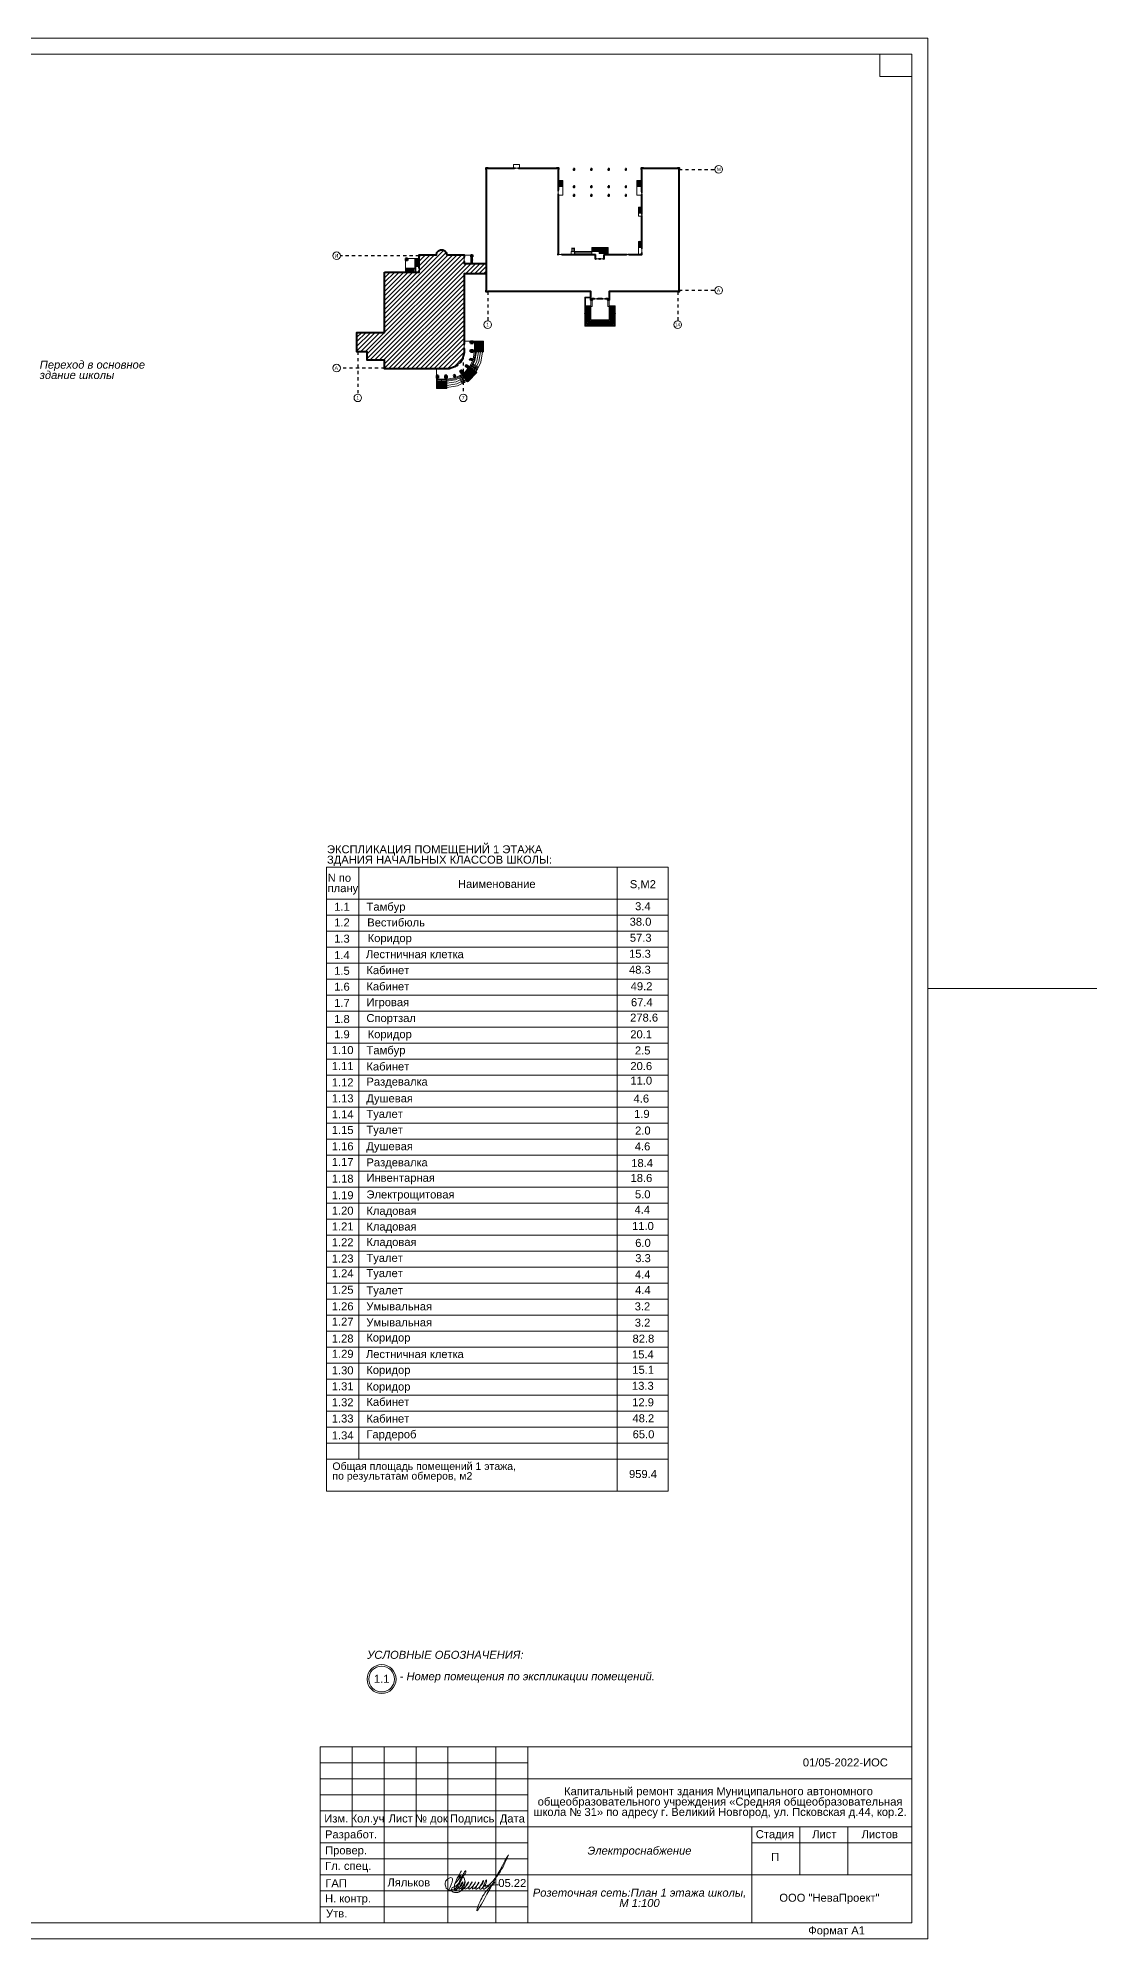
# Model space of a CAD drawing. Header units: metres. Extents: x -306 to 273, y -329 to 512.
# Drawn here: x -244.4 to -211.3, y 375.2 to 434.6 of the extents above; entities that cross this region are included whole.
import ezdxf
from ezdxf.enums import TextEntityAlignment as Align

# ---------------------------------------------------------------- set-up
doc = ezdxf.new("R2010")
doc.units = ezdxf.units.M
doc.header["$MEASUREMENT"] = 0
doc.linetypes.add('( Dashdot )', pattern=[1.001, 0.5, -0.25, 0.001, -0.25])
doc.linetypes.add('DGN Style 3', pattern=[9.681301, 6.915215, -2.766086])
doc.layers.add('Level 50', color=7, linetype='Continuous', lineweight=0)
doc.layers.add('Level 63', color=7, linetype='Continuous', lineweight=0)
doc.styles.add('Arial', font='ariali.ttf')
doc.styles.add('GOST 2.304', font='cs_gost2304.shx')
doc.styles.add('Style-Arial', font='arial.ttf')
doc.styles.add('Style-Arial IF', font='ariali.ttf')

# ---------------------------------------------------------------- blocks, each defined once
blk = doc.blocks.new('*U1662')
at = {"color": 7, "linetype": 'Continuous', "lineweight": 0}
blk.add_line((47.337, 0), (42.05, 0), dxfattribs=at)
at = {"color": 7, "linetype": 'Continuous', "lineweight": 0, "flags": 128}
blk.add_lwpolyline([(42.05, 29.7), (42.05, -29.7), (-42.05, -29.7), (-42.05, 29.7), (42.05, 29.7)], close=True, dxfattribs=at)
at = {"layer": 'Level 50', "color": 7, "linetype": 'Continuous', "lineweight": 13}
for p, q in [((41.55, 29.2), (-40.05, 29.2)), ((40.55, 29.2), (40.55, 28.5)), ((41.55, 29.2), (41.55, -29.2)), ((40.55, 28.5), (41.55, 28.5)), ((41.55, -29.2), (-41.25, -29.2))]:
    blk.add_line(p, q, dxfattribs=at)
at = {"layer": 'Level 63', "color": 7, "linetype": 'Continuous', "lineweight": 13}
for p, q in [((23.05, -23.7), (41.55, -23.7)), ((23.05, -23.7), (23.05, -29.2)), ((24.05, -23.7), (24.05, -26.2)), ((25.05, -23.7), (25.05, -29.2)), ((26.05, -23.7), (26.05, -26.2)), ((27.05, -23.7), (27.05, -29.2)), ((28.55, -23.7), (28.55, -29.2)), ((29.55, -23.7), (29.55, -29.2)), ((29.55, -24.7), (41.55, -24.7)), ((23.05, -25.7), (29.55, -25.7)), ((23.05, -26.2), (29.55, -26.2)), ((29.55, -26.2), (41.55, -26.2)), ((36.55, -26.7), (41.55, -26.7)), ((29.55, -27.7), (41.55, -27.7))]:
    blk.add_line(p, q, dxfattribs=at)
at = {"layer": 'Level 63', "color": 7, "linetype": 'Continuous', "lineweight": 0}
for p, q in [((23.05, -24.2), (29.55, -24.2)), ((23.05, -24.7), (29.55, -24.7)), ((23.05, -25.2), (29.55, -25.2)), ((23.05, -26.7), (29.55, -26.7)), ((23.05, -27.2), (29.55, -27.2)), ((23.05, -27.7), (29.55, -27.7)), ((23.05, -28.2), (29.55, -28.2)), ((23.05, -28.7), (29.55, -28.7))]:
    blk.add_line(p, q, dxfattribs=at)
at = {"layer": 'Level 63', "color": 7, "linetype": 'Continuous', "lineweight": 13, "flags": 128}
for points in [[(36.55, -26.2), (36.55, -29.2)], [(38.05, -26.2), (38.05, -27.7)], [(39.55, -26.2), (39.55, -27.7)]]:
    blk.add_lwpolyline(points, dxfattribs=at)
at = {"layer": 'Level 63', "color": 7, "linetype": 'Continuous', "lineweight": 0, "style": 'Style-Arial'}
for s, p in [('Изм.', (23.557, -25.935)), ('Кол.уч', (24.534, -25.935)), ('Лист', (25.573, -25.935)), ('№ док', (26.532, -25.935)), ('Подпись', (27.806, -25.935)), ('Дата', (29.061, -25.935)), ('Разработ.', (24.019, -26.431)), ('Стадия', (37.268, -26.425)), ('Лист', (38.813, -26.425)), ('Листов', (40.546, -26.425)), ('Провер.', (23.864, -26.929)), ('Гл. спец.', (23.931, -27.416)), ('ГАП', (23.551, -27.957)), ('Н. контр.', (23.925, -28.435)), ('ООО "НеваПроект"', (38.973, -28.411)), ('Утв.', (23.57, -28.902)), ('Формат А1', (39.197, -29.431))]:
    blk.add_text(s, height=0.25, dxfattribs=at).set_placement(p, align=Align.MIDDLE_CENTER)
blk = doc.blocks.new('*U1749')
at = {"color": 7, "linetype": 'Continuous', "lineweight": 13}
for radius in [0.452, 0.402]:
    blk.add_circle((0, 0), radius, dxfattribs=at)
at = {"color": 7, "linetype": 'Continuous', "lineweight": 13, "style": 'Style-Arial'}
blk.add_text('1.1', height=0.25, dxfattribs=at).set_placement((-0.242, 0.133), align=Align.TOP_LEFT)
blk = doc.blocks.new('*U1799')
at = {"color": 7, "linetype": 'Continuous', "lineweight": 0}
for p in [(-0.23, 0.11), (0.23, 0.11)]:
    blk.add_line(p, (0, -0.11), dxfattribs=at)
blk = doc.blocks.new('*U1800')
at = {"color": 7, "linetype": 'Continuous', "lineweight": 0}
for p in [(-0.23, 0.11), (0.23, 0.11)]:
    blk.add_line(p, (0, -0.11), dxfattribs=at)
blk = doc.blocks.new('*U1801')
at = {"color": 7, "linetype": 'Continuous', "lineweight": 0}
for p in [(-0.23, 0.11), (0.23, 0.11)]:
    blk.add_line(p, (0, -0.11), dxfattribs=at)
blk = doc.blocks.new('*U1802')
at = {"color": 7, "linetype": 'Continuous', "lineweight": 0}
for p in [(-0.23, 0.11), (0.23, 0.11)]:
    blk.add_line(p, (0, -0.11), dxfattribs=at)
blk = doc.blocks.new('*U1803')
at = {"color": 7, "linetype": 'Continuous', "lineweight": 0}
for p in [(-0.23, 0.11), (0.23, 0.11)]:
    blk.add_line(p, (0, -0.11), dxfattribs=at)
blk = doc.blocks.new('*U1804')
at = {"color": 7, "linetype": 'Continuous', "lineweight": 0}
for p in [(-0.23, 0.11), (0.23, 0.11)]:
    blk.add_line(p, (0, -0.11), dxfattribs=at)
blk = doc.blocks.new('*U1805')
at = {"color": 7, "linetype": 'Continuous', "lineweight": 0}
for p in [(-0.23, 0.11), (0.23, 0.11)]:
    blk.add_line(p, (0, -0.11), dxfattribs=at)
blk = doc.blocks.new('*U1806')
at = {"color": 7, "linetype": 'Continuous', "lineweight": 0}
for p in [(-0.23, 0.11), (0.23, 0.11)]:
    blk.add_line(p, (0, -0.11), dxfattribs=at)
blk = doc.blocks.new('*U1807')
at = {"color": 7, "linetype": 'Continuous', "lineweight": 0}
for p in [(-0.23, 0.11), (0.23, 0.11)]:
    blk.add_line(p, (0, -0.11), dxfattribs=at)
blk = doc.blocks.new('*U1808')
at = {"color": 7, "linetype": 'Continuous', "lineweight": 0}
for p in [(-0.23, 0.11), (0.23, 0.11)]:
    blk.add_line(p, (0, -0.11), dxfattribs=at)
blk = doc.blocks.new('*U1809')
at = {"color": 7, "linetype": 'Continuous', "lineweight": 0}
for p in [(-0.23, 0.11), (0.23, 0.11)]:
    blk.add_line(p, (0, -0.11), dxfattribs=at)
blk = doc.blocks.new('*U1810')
at = {"color": 7, "linetype": 'Continuous', "lineweight": 0}
for p in [(-0.23, 0.11), (0.23, 0.11)]:
    blk.add_line(p, (0, -0.11), dxfattribs=at)
blk = doc.blocks.new('*U1811')
at = {"color": 7, "linetype": 'Continuous', "lineweight": 0}
for p in [(-0.23, 0.11), (0.23, 0.11)]:
    blk.add_line(p, (0, -0.11), dxfattribs=at)
blk = doc.blocks.new('*U1812')
at = {"color": 7, "linetype": 'Continuous', "lineweight": 0}
for p in [(-0.23, 0.11), (0.23, 0.11)]:
    blk.add_line(p, (0, -0.11), dxfattribs=at)
blk = doc.blocks.new('*U1813')
at = {"color": 7, "linetype": 'Continuous', "lineweight": 0}
for p in [(-0.23, 0.11), (0.23, 0.11)]:
    blk.add_line(p, (0, -0.11), dxfattribs=at)
blk = doc.blocks.new('*U1814')
at = {"color": 7, "linetype": 'Continuous', "lineweight": 0}
for p in [(-0.23, 0.11), (0.23, 0.11)]:
    blk.add_line(p, (0, -0.11), dxfattribs=at)
blk = doc.blocks.new('*U1815')
at = {"color": 7, "linetype": 'Continuous', "lineweight": 0}
for p in [(-0.23, 0.11), (0.23, 0.11)]:
    blk.add_line(p, (0, -0.11), dxfattribs=at)
blk = doc.blocks.new('*U1816')
at = {"color": 7, "linetype": 'Continuous', "lineweight": 0}
for p in [(-0.23, 0.11), (0.23, 0.11)]:
    blk.add_line(p, (0, -0.11), dxfattribs=at)
blk = doc.blocks.new('*U1817')
at = {"color": 7, "linetype": 'Continuous', "lineweight": 40}
for p, q in [((-4.59, 40.2), (-4.59, 39.7)), ((-3.19, 40.2), (-3.19, 39.7)), ((10.31, 32.3), (10.81, 32.3)), ((10.31, 30.8), (10.81, 30.8)), ((39.41, 31.7), (39.91, 31.7)), ((39.41, 30.8), (39.91, 30.8)), ((39.41, 24.2), (39.91, 24.2)), ((39.41, 23.3), (39.91, 23.3)), ((-42.39, 8.5), (-42.39, 7.85)), ((-41.74, 8.5), (-42.39, 8.5)), ((-41.74, 7.85), (-42.39, 7.85)), ((-41.74, 8.5), (-41.74, 7.85)), ((-22.34, 9), (-21.84, 9)), ((-22.34, 7.5), (-21.84, 7.5)), ((-19.79, 9.8), (-19.79, 9.68)), ((-19.79, 9.8), (-19.14, 9.8)), ((-19.79, 9.68), (-19.79, 9.15)), ((-19.79, 9.15), (-19.14, 9.15)), ((-19.14, 9.8), (-19.14, 9.15)), ((10.61, 9.7), (10.61, 10.2)), ((12.01, 9.7), (12.01, 10.2)), ((23.61, 8.45), (23.61, 9.95)), ((23.61, 8.45), (23.71, 8.45)), ((23.71, 8.2), (23.71, 8.7)), ((25.01, 8.2), (25.01, 8.7)), ((25.01, 8.45), (25.21, 8.45)), ((25.21, 8.2), (25.21, 8.7)), ((26.51, 8.2), (26.51, 8.7)), ((26.51, 8.45), (26.61, 8.45)), ((26.61, 8.45), (26.61, 9.95)), ((34.37, 9.7), (34.37, 10.2)), ((35.26, 9.7), (35.26, 10.2)), ((39.41, 12.2), (39.91, 12.2)), ((39.41, 10.35), (39.91, 10.35)), ((-37.94, 5.3), (-37.44, 5.3)), ((-37.94, 4.3), (-37.44, 4.3)), ((23.06, -5.7), (23.06, -5.2)), ((24.36, -5.7), (24.36, -5.2)), ((25.86, -5.7), (25.86, -5.2)), ((27.16, -5.7), (27.16, -5.2)), ((-22.35, -22.75), (-21.85, -22.75)), ((-22.34, -21.25), (-21.84, -21.25)), ((-19.84, -20.18), (-18.94, -20.18)), ((-19.84, -20.83), (-19.84, -20.18)), ((-19.84, -20.83), (-18.94, -20.83)), ((-19.84, -23.18), (-18.94, -23.18)), ((-19.84, -23.83), (-19.84, -23.18)), ((-19.84, -23.83), (-18.94, -23.83)), ((-18.94, -20.83), (-18.94, -20.18)), ((-18.94, -23.83), (-18.94, -23.18)), ((-31.71, -32.05), (-31.71, -32.95)), ((-31.06, -32.05), (-31.71, -32.05)), ((-31.06, -32.95), (-31.71, -32.95)), ((-31.06, -32.05), (-31.06, -32.95)), ((-28.71, -32.05), (-28.71, -32.95)), ((-28.06, -32.05), (-28.71, -32.05)), ((-28.06, -32.95), (-28.71, -32.95)), ((-28.06, -32.05), (-28.06, -32.95)), ((-24.61, -28.34), (-24.26, -28.69)), ((-23.55, -27.28), (-23.2, -27.63))]:
    blk.add_line(p, q, dxfattribs=at)
at = {"color": 7, "linetype": 'Continuous', "lineweight": 0}
for p, q in [((12.26, 35.6), (10.56, 35.6)), ((12.26, 35.3), (10.56, 35.3)), ((12.26, 35), (10.56, 35)), ((12.26, 34.7), (10.56, 34.7)), ((12.26, 34.4), (10.56, 34.4)), ((12.26, 34.1), (10.56, 34.1)), ((12.26, 33.8), (10.56, 33.8)), ((12.26, 33.5), (10.56, 33.5)), ((11.41, 35.6), (11.41, 33.5)), ((12.26, 35.6), (12.26, 33.5)), ((12.26, 30.5), (12.26, 33.5)), ((39.66, 35.6), (37.96, 35.6)), ((37.96, 35.6), (37.96, 33.5)), ((39.66, 35.3), (37.96, 35.3)), ((39.66, 35), (37.96, 35)), ((39.66, 34.7), (37.96, 34.7)), ((39.66, 34.4), (37.96, 34.4)), ((39.66, 34.1), (37.96, 34.1)), ((39.66, 33.8), (37.96, 33.8)), ((37.96, 30.5), (37.96, 33.5)), ((37.96, 33.5), (39.66, 33.5)), ((38.81, 35.6), (38.81, 33.5)), ((10.56, 32.3), (10.56, 30.8)), ((39.66, 31.7), (39.66, 30.8)), ((39.66, 26.35), (38.46, 26.35)), ((38.46, 26.35), (38.46, 23.25)), ((39.66, 26.05), (38.46, 26.05)), ((39.66, 25.75), (38.46, 25.75)), ((39.66, 25.45), (38.46, 25.45)), ((39.66, 25.15), (38.46, 25.15)), ((39.66, 24.85), (38.46, 24.85)), ((39.66, 24.55), (38.46, 24.55)), ((39.66, 24.25), (38.46, 24.25)), ((39.66, 23.25), (38.46, 23.25)), ((39.06, 26.35), (39.06, 24.25)), ((39.66, 24.2), (39.66, 23.3)), ((38.46, 14.45), (38.46, 9.95)), ((39.66, 14.45), (38.46, 14.45)), ((39.66, 14.15), (38.46, 14.15)), ((39.66, 13.85), (38.46, 13.85)), ((39.66, 13.55), (38.46, 13.55)), ((39.66, 13.25), (38.46, 13.25)), ((39.06, 14.45), (39.06, 12.35)), ((-42.39, 7.85), (-42.39, 3.8)), ((-41.74, 8.5), (-39.14, 8.5)), ((-38.89, 8.5), (-37.69, 8.5)), ((-38.89, 8.2), (-37.69, 8.2)), ((-38.89, 7.9), (-37.69, 7.9)), ((-38.89, 7.6), (-37.69, 7.6)), ((-38.89, 7.3), (-37.69, 7.3)), ((-38.89, 7), (-37.69, 7)), ((-38.89, 6.7), (-37.69, 6.7)), ((-38.29, 8.5), (-38.29, 5.8)), ((-22.09, 7.5), (-22.09, 9)), ((-19.74, 9.15), (-19.74, 6.8)), ((-19.14, 7.97), (-19.74, 7.97)), ((-19.44, 9.15), (-19.44, 6.8)), ((-19.14, 9.15), (-19.14, 6.8)), ((10.61, 9.95), (12.01, 9.95)), ((15.81, 10.95), (15.81, 12.18)), ((22.26, 10.5), (16.26, 10.5)), ((22.26, 9.95), (22.26, 12.35)), ((22.26, 12.35), (27.96, 12.35)), ((22.26, 12.05), (27.96, 12.05)), ((22.26, 11.75), (27.96, 11.75)), ((22.26, 11.45), (27.96, 11.45)), ((22.26, 11.15), (27.96, 11.15)), ((23.71, 8.45), (25.01, 8.45)), ((24.81, 10.85), (27.96, 10.85)), ((24.81, 10.55), (27.96, 10.55)), ((24.81, 10.25), (27.96, 10.25)), ((25.21, 8.45), (26.51, 8.45)), ((25.74, 12.35), (25.74, 10.25)), ((27.96, 9.95), (27.96, 12.35)), ((34.37, 9.95), (35.26, 9.95)), ((39.66, 12.95), (38.46, 12.95)), ((39.66, 12.65), (38.46, 12.65)), ((39.66, 12.35), (38.46, 12.35)), ((39.66, 12.2), (39.66, 10.35)), ((-42.39, 5), (-42.39, 3.8)), ((-39.69, 4.4), (-42.39, 4.4)), ((-42.09, 5), (-42.09, 3.8)), ((-41.79, 5), (-41.79, 3.8)), ((-41.49, 5), (-41.49, 3.8)), ((-41.19, 5), (-41.19, 3.8)), ((-40.89, 5), (-40.89, 3.8)), ((-40.59, 5), (-40.59, 3.8)), ((-40.29, 5), (-40.29, 3.8)), ((-39.99, 5), (-39.99, 3.8)), ((-39.69, 5), (-39.69, 3.8)), ((-38.89, 6.4), (-37.69, 6.4)), ((-38.89, 6.1), (-37.69, 6.1)), ((-38.89, 5.8), (-37.69, 5.8)), ((-37.69, 5.3), (-37.69, 4.3)), ((19.82, -4.85), (19.82, -14.9)), ((19.82, -4.85), (21.96, -4.85)), ((20.07, -5.1), (21.96, -5.1)), ((20.07, -5.1), (20.07, -7.85)), ((21.96, -5.95), (21.96, -7.85)), ((22.36, -5.95), (22.36, -8.1)), ((23.06, -5.45), (24.36, -5.45)), ((24.56, -5.45), (25.66, -5.45)), ((25.86, -5.45), (27.16, -5.45)), ((27.86, -5.95), (27.86, -8.1)), ((28.26, -5.95), (28.26, -7.85)), ((19.82, -8.1), (22.36, -8.1)), ((19.82, -10.45), (21.92, -10.45)), ((20.07, -7.85), (21.96, -7.85)), ((21.92, -8.1), (21.92, -12.8)), ((21.92, -12.8), (28.32, -12.8)), ((25.12, -14.9), (25.12, -12.8)), ((27.86, -8.1), (30.42, -8.1)), ((28.26, -7.85), (30.41, -7.85)), ((28.32, -8.1), (28.32, -12.8)), ((30.42, -10.45), (28.32, -10.45)), ((30.42, -7.85), (30.42, -14.9)), ((19.82, -14.9), (30.42, -14.9)), ((-22.1, -22.75), (-22.09, -21.25)), ((-19.84, -20.18), (-22.09, -20.18)), ((-18.49, -20.43), (-18.49, -23.58)), ((-15.34, -22), (-18.49, -22)), ((-18.14, -20.43), (-18.14, -23.58)), ((-17.79, -20.43), (-17.79, -23.58)), ((-17.44, -20.43), (-17.44, -20.18)), ((-17.44, -20.43), (-17.44, -23.58)), ((-17.44, -23.83), (-17.44, -23.58)), ((-17.09, -20.43), (-17.09, -23.58)), ((-16.74, -20.43), (-16.74, -23.58)), ((-16.39, -20.43), (-16.39, -23.58)), ((-16.04, -20.43), (-16.04, -23.58)), ((-15.69, -20.43), (-15.69, -23.58)), ((-15.34, -20.43), (-15.34, -23.58)), ((-31.71, -32.05), (-31.71, -29.8)), ((-24.44, -28.51), (-23.38, -27.45)), ((-23.71, -32.94), (-22.76, -34.81)), ((-21.93, -34.41), (-23.4, -32.01)), ((-22.57, -31.56), (-20.33, -29.32)), ((-22.36, -31.85), (-20.04, -29.53)), ((-22.15, -32.14), (-19.75, -29.74)), ((-21.93, -32.44), (-22.13, -32.59)), ((-21.94, -32.42), (-19.47, -29.95)), ((-21.73, -32.71), (-19.18, -30.15)), ((-21.53, -33), (-18.89, -30.36)), ((-19.22, -32.67), (-21.45, -30.44)), ((-21.32, -33.28), (-18.61, -30.57)), ((-21.11, -33.57), (-18.32, -30.78)), ((-20.9, -33.86), (-18.03, -30.99)), ((-20.69, -34.14), (-17.75, -31.2)), ((-17.48, -29.96), (-19.88, -28.49)), ((-19.44, -29.96), (-19.3, -29.76)), ((-18.95, -28.18), (-17.08, -29.13)), ((-31.46, -34.45), (-31.71, -34.45)), ((-31.46, -33.4), (-28.31, -33.4)), ((-31.46, -33.75), (-28.31, -33.75)), ((-31.46, -34.1), (-28.31, -34.1)), ((-31.46, -34.45), (-28.31, -34.45)), ((-31.46, -34.8), (-28.31, -34.8)), ((-31.46, -35.15), (-28.31, -35.15)), ((-31.46, -35.5), (-28.31, -35.5)), ((-31.46, -35.85), (-28.31, -35.85)), ((-31.46, -36.2), (-28.31, -36.2)), ((-31.46, -36.55), (-28.31, -36.55)), ((-29.89, -36.55), (-29.89, -33.4)), ((-28.06, -34.45), (-28.31, -34.45))]:
    blk.add_line(p, q, dxfattribs=at)
at = {"color": 1, "linetype": '( Dashdot )', "ltscale": 0.09}
for p, q in [((52.56, 39.5), (65.05, 39.5)), ((-37.69, 9.5), (-65.05, 9.5)), ((-13.88, -2.95), (-13.88, -13.1)), ((52.12, -2.95), (52.12, -13.1)), ((52.56, -2.5), (65.05, -2.5)), ((-58.99, -23.8), (-58.99, -38.51)), ((-22.39, -25.32), (-22.39, -38.51)), ((-49.69, -29.5), (-65.05, -29.5))]:
    blk.add_line(p, q, dxfattribs=at)
at = {"color": 7, "linetype": 'Continuous', "lineweight": 40, "flags": 128}
for points in [[(23.06, -5.45), (22.36, -5.45), (22.36, -5.95), (21.96, -5.95), (21.96, -2.95), (-13.89, -2.95), (-13.89, -3.05), (-14.44, -3.05), (-14.44, -2.5), (-14.34, -2.5), (-14.34, 39.5), (-14.44, 39.5), (-14.44, 40.05), (-13.89, 40.05), (-13.89, 39.95), (-4.59, 39.95)], [(-3.19, 39.95), (10.11, 39.95), (10.11, 40.05), (10.66, 40.05), (10.66, 39.5), (10.56, 39.5), (10.56, 32.3)], [(39.66, 31.7), (39.66, 39.5), (39.56, 39.5), (39.56, 40.05), (40.11, 40.05), (40.11, 39.95), (52.11, 39.95), (52.11, 40.05), (52.66, 40.05), (52.66, 39.5), (52.56, 39.5), (52.56, -2.5), (52.66, -2.5), (52.66, -3.05), (52.11, -3.05), (52.11, -2.95), (28.26, -2.95), (28.26, -5.95), (27.86, -5.95), (27.86, -5.45), (27.16, -5.45)], [(10.56, 30.8), (10.56, 9.95), (10.61, 9.95)], [(39.66, 24.2), (39.66, 30.8)], [(39.66, 12.2), (39.66, 23.3)], [(-37.69, 5.3), (-37.69, 9.8), (-31.69, 9.8), (-31.51, 10.58), (-31.01, 11.21), (-30.29, 11.55), (-29.49, 11.55), (-28.77, 11.21), (-28.27, 10.58), (-28.09, 9.8), (-22.09, 9.8), (-22.09, 9)], [(-22.09, 7.5), (-22.09, 6.8), (-14.39, 6.8), (-14.39, 3.2), (-22.09, 3.2), (-22.09, -20.18), (-22.09, -21.25)], [(12.01, 9.95), (23.61, 9.95)], [(26.61, 9.95), (34.37, 9.95)], [(35.26, 9.95), (39.66, 9.95), (39.66, 10.35)], [(-24.44, -28.51), (-25.38, -29.12), (-27.28, -29.73), (-28.19, -29.8), (-49.69, -29.8), (-49.69, -26.8), (-55.69, -26.8), (-55.69, -23.8), (-59.29, -23.8), (-59.29, -17.2), (-49.69, -17.2), (-49.69, 3.8)], [(-49.69, 3.8), (-37.69, 3.8), (-37.69, 4.3)], [(25.86, -5.45), (24.36, -5.45)], [(-22.1, -22.75), (-22.1, -24.16), (-22.15, -24.61), (-22.77, -26.51), (-23.38, -27.45)]]:
    blk.add_lwpolyline(points, dxfattribs=at)
at = {"color": 7, "linetype": 'Continuous', "lineweight": 0, "flags": 128}
for points in [[(-4.89, 39.95), (-2.89, 39.95), (-2.89, 41.15), (-4.89, 41.15), (-4.89, 39.95)], [(-38.89, 3.8), (-38.89, 8.5), (-39.14, 8.5), (-39.14, 3.8), (-38.89, 3.8)], [(16.26, 10.95), (16.26, 10.05), (15.06, 10.05), (15.06, 10.95), (16.26, 10.95)], [(22.26, 10.95), (22.26, 10.05), (16.26, 10.05), (16.26, 10.95), (22.26, 10.95)], [(-18.94, -20.18), (-15.34, -20.18), (-15.34, -20.43), (-18.94, -20.43), (-18.94, -20.18)], [(-18.94, -23.58), (-15.34, -23.58), (-15.34, -23.83), (-18.94, -23.83), (-18.94, -23.58)], [(-31.71, -32.95), (-31.71, -36.55), (-31.46, -36.55), (-31.46, -32.95), (-31.71, -32.95)], [(-28.31, -32.95), (-28.31, -36.55), (-28.06, -36.55), (-28.06, -32.95), (-28.31, -32.95)], [(-23.01, -31.38), (-20.9, -34.29), (-20.69, -34.14), (-22.81, -31.23), (-23.01, -31.38)], [(-20.51, -28.88), (-17.6, -30.99), (-17.75, -31.2), (-20.66, -29.08), (-20.51, -28.88)]]:
    blk.add_lwpolyline(points, close=True, dxfattribs=at)
at = {"color": 7, "linetype": 'Continuous', "lineweight": 40, "flags": 128}
for points in [[(15.96, 39.65), (15.96, 39.35), (16.26, 39.35), (16.26, 39.65), (15.96, 39.65)], [(21.96, 39.65), (21.96, 39.35), (22.26, 39.35), (22.26, 39.65), (21.96, 39.65)], [(27.96, 39.65), (27.96, 39.35), (28.26, 39.35), (28.26, 39.65), (27.96, 39.65)], [(33.96, 39.65), (33.96, 39.35), (34.26, 39.35), (34.26, 39.65), (33.96, 39.65)], [(15.96, 33.65), (15.96, 33.35), (16.26, 33.35), (16.26, 33.65), (15.96, 33.65)], [(21.96, 33.65), (21.96, 33.35), (22.26, 33.35), (22.26, 33.65), (21.96, 33.65)], [(27.96, 33.65), (27.96, 33.35), (28.26, 33.35), (28.26, 33.65), (27.96, 33.65)], [(33.96, 33.65), (33.96, 33.35), (34.26, 33.35), (34.26, 33.65), (33.96, 33.65)], [(15.96, 30.65), (15.96, 30.35), (16.26, 30.35), (16.26, 30.65), (15.96, 30.65)], [(21.96, 30.65), (21.96, 30.35), (22.26, 30.35), (22.26, 30.65), (21.96, 30.65)], [(27.96, 30.65), (27.96, 30.35), (28.26, 30.35), (28.26, 30.65), (27.96, 30.65)], [(33.96, 30.65), (33.96, 30.35), (34.26, 30.35), (34.26, 30.65), (33.96, 30.65)], [(-19.93, -26.12), (-19.31, -26.32), (-19.47, -26.8), (-20.08, -26.6), (-19.93, -26.12)], [(-25.77, -31.96), (-25.57, -32.58), (-25.09, -32.42), (-25.29, -31.8), (-25.77, -31.96)], [(-23.54, -30.65), (-23.01, -30.27), (-22.49, -31), (-23.01, -31.38), (-23.54, -30.65)], [(-21.24, -28.35), (-21.62, -28.87), (-20.89, -29.4), (-20.51, -28.88), (-21.24, -28.35)]]:
    blk.add_lwpolyline(points, close=True, dxfattribs=at)
at = {"color": 7, "linetype": 'Continuous', "lineweight": 0, "flags": 128}
for points in [[(10.56, 30.5), (12.26, 30.5)], [(39.66, 30.5), (37.96, 30.5)], [(-22.09, 9.68), (-19.79, 9.68)], [(15.22, 12.18), (15.81, 12.18), (15.83, 12.06), (15.87, 12.3), (15.89, 12.18), (16.43, 12.18)], [(16.26, 12.18), (16.26, 10.95), (15.36, 10.95), (15.36, 12.18)], [(22.26, 10.95), (24.81, 10.95), (24.81, 10.25)], [(-39.14, 5), (-42.39, 5), (-42.39, 5.25), (-39.14, 5.25)], [(20.12, -8.1), (20.12, -14.6), (30.12, -14.6), (30.12, -8.1)], [(20.42, -8.1), (20.42, -14.3), (29.82, -14.3), (29.82, -8.1)], [(20.72, -8.1), (20.72, -14), (29.52, -14), (29.52, -8.1)], [(21.02, -8.1), (21.02, -13.7), (29.22, -13.7), (29.22, -8.1)], [(21.32, -8.1), (21.32, -13.4), (28.92, -13.4), (28.92, -8.1)], [(21.62, -8.1), (21.62, -13.1), (28.62, -13.1), (28.62, -8.1)], [(-18.53, -23.83), (-18.97, -26.62), (-20.19, -29.11)], [(-18.17, -23.83), (-18.63, -26.73), (-19.9, -29.32)], [(-17.82, -23.83), (-18.29, -26.83), (-19.61, -29.53)], [(-17.11, -23.83), (-17.62, -27.05), (-19.04, -29.95)], [(-16.4, -23.83), (-16.94, -27.26), (-18.46, -30.37)], [(-15.69, -23.83), (-16.27, -27.47), (-17.89, -30.78)], [(-28.06, -33.36), (-25.27, -32.92), (-22.78, -31.7)], [(-28.06, -33.72), (-25.16, -33.26), (-22.57, -31.99)], [(-28.06, -34.07), (-25.05, -33.6), (-22.36, -32.28)], [(-28.06, -34.78), (-24.84, -34.27), (-21.94, -32.85)], [(-23.55, -33.25), (-22.15, -32.57)], [(-18.64, -28.34), (-19.32, -29.74)], [(-18.01, -28.66), (-18.75, -30.16)], [(-17.39, -28.97), (-18.17, -30.58)], [(-28.06, -35.49), (-24.63, -34.95), (-21.52, -33.43)], [(-28.06, -36.2), (-24.42, -35.62), (-21.1, -34)], [(-23.23, -33.87), (-21.73, -33.14)], [(-22.92, -34.5), (-21.31, -33.71)]]:
    blk.add_lwpolyline(points, dxfattribs=at)
at = {"color": 7, "linetype": 'Continuous', "lineweight": 13}
for centre in [(66.37, 39.5), (-66.37, 9.5), (66.37, -2.5), (-13.88, -14.42), (52.12, -14.42), (-66.37, -29.5), (-58.99, -39.83), (-22.39, -39.83)]:
    blk.add_circle(centre, 1.32, dxfattribs=at)
at = {"color": 7, "linetype": 'Continuous', "lineweight": 0}
for centre in [(11.41, 35.6), (38.81, 35.6), (39.06, 26.35), (39.06, 14.45), (-38.29, 8.5), (-19.14, 7.97), (15.81, 10.95), (22.26, 10.5), (25.74, 12.35), (-39.69, 4.4), (19.82, -10.45), (30.42, -10.45), (25.12, -14.9), (-15.34, -22), (-19.22, -32.67), (-17.48, -29.96), (-29.89, -36.55), (-21.93, -34.41)]:
    blk.add_circle(centre, 0.0733, dxfattribs=at)
at = {"color": 7, "linetype": 'Continuous', "lineweight": 0, "extrusion": (0, 0, -1)}
for name, p in [('*U1799', (-11.41, 33.61)), ('*U1805', (-38.81, 33.61)), ('*U1804', (-39.06, 24.36)), ('*U1802', (-25.74, 10.36)), ('*U1803', (-39.06, 12.46))]:
    blk.add_blockref(name, p, dxfattribs=at)
at = {"color": 7, "linetype": 'Continuous', "lineweight": 0}
for name, p, rotation in [('*U1811', (-19.62, 7.97), 270), ('*U1809', (-42.27, 4.4), 270), ('*U1806', (25.12, -12.92), 180), ('*U1807', (28.43, -10.45), 270), ('*U1813', (-23.34, -32.1), 211.4246367376645), ('*U1814', (-21.37, -30.52), 225.0000000000007), ('*U1812', (-29.89, -33.52), 180.0000000000003)]:
    blk.add_blockref(name, p, dxfattribs=dict(at, rotation=rotation))
at = {"color": 7, "linetype": 'Continuous', "lineweight": 0, "extrusion": (0, 0, -1)}
for name, p, rotation in [('*U1801', (-15.81, 12.07), 180), ('*U1800', (-16.38, 10.5), 90.00000000000001), ('*U1808', (-21.8, -10.45), 270), ('*U1816', (18.37, -22), 89.9999999999988), ('*U1815', (19.78, -28.55), 121.424636737663)]:
    blk.add_blockref(name, p, dxfattribs=dict(at, rotation=rotation))
at = {"color": 7, "linetype": 'Continuous', "lineweight": 0}
blk.add_blockref('*U1810', (-38.29, 5.91), dxfattribs=at)
at = {"color": 7, "linetype": 'Continuous', "lineweight": 30, "style": 'Style-Arial'}
for s, p in [('М', (65.7, 40.14)), ('И', (-67.04, 10.14)), ('А', (65.7, -1.86)), ('1', (-14.38, -13.78)), ('14', (51.07, -13.78)), ('А', (-67.04, -28.86)), ('1', (-59.48, -39.18)), ('7', (-22.88, -39.18))]:
    blk.add_text(s, height=1.25, dxfattribs=at).set_placement(p, align=Align.TOP_LEFT)

msp = doc.modelspace()

# ---------------------------------------------------------------- hatches: boundary and pattern name
at = {"linetype": 'Continuous', "lineweight": 0}
h = msp.add_hatch(dxfattribs=at)
h.set_pattern_fill('HATCH', color=204, style=0, pattern_type=2)
h.set_pattern_definition([(45, (-232.44935, 425.33369), (-0.0707107, 0.0707107), [])])
h.paths.add_polyline_path([(-234.09278632, 424.74927598), (-234.09278632, 424.47927598), (-233.55278632, 424.47927598), (-233.55278632, 424.23627598), (-233.55278632, 424.20927598), (-231.93503632, 424.20927598), (-231.61778632, 424.20927598), (-231.53598913, 424.21540379), (-231.36480276, 424.27103855), (-231.28025978, 424.32529003), (-231.18480037, 424.42074944), (-231.13054889, 424.50529242), (-231.09578632, 424.61225572), (-231.07491413, 424.67647879), (-231.07032041, 424.71726278), (-231.06977868, 424.84377598), (-231.06920061, 424.97877598), (-231.06878632, 425.07552598), (-231.06878632, 427.17927598), (-230.37578632, 427.17927598), (-230.37578632, 427.50327598), (-230.80328632, 427.50327598), (-230.83028632, 427.50327598), (-230.85728632, 427.50327598), (-231.06878632, 427.50327598), (-231.06878632, 427.56627598), (-231.06878632, 427.70127598), (-231.06878632, 427.76247598), (-231.06878632, 427.77327598), (-231.60878632, 427.77327598), (-231.62493721, 427.84378866), (-231.66989743, 427.90002547), (-231.73478632, 427.93122534), (-231.80678632, 427.93122534), (-231.87167521, 427.90002547), (-231.91663543, 427.84378866), (-231.93278632, 427.77327598), (-232.47278632, 427.77327598), (-232.47278632, 427.74627598), (-232.47278632, 427.65627598), (-232.47278632, 427.62927598), (-232.47278632, 427.60227598), (-232.47278632, 427.57527598), (-232.47278632, 427.54827598), (-232.47278632, 427.52127598), (-232.47278632, 427.49427598), (-232.47278632, 427.46727598), (-232.47278632, 427.44027598), (-232.47278632, 427.41327598), (-232.47278632, 427.36827598), (-232.47278632, 427.27827598), (-232.47278632, 427.23327598), (-232.58078632, 427.23327598), (-232.60328632, 427.23327598), (-232.65278632, 427.23327598), (-232.67978632, 427.23327598), (-232.70678632, 427.23327598), (-232.73378632, 427.23327598), (-232.76078632, 427.23327598), (-232.78778632, 427.23327598), (-232.81478632, 427.23327598), (-232.84178632, 427.23327598), (-232.86878632, 427.23327598), (-232.89578632, 427.23327598), (-233.55278632, 427.23327598), (-233.55278632, 425.34327598), (-234.41678632, 425.34327598), (-234.41678632, 424.74927598), (-234.38978632, 424.74927598)])

# ---------------------------------------------------------------- linework, layer by layer
at = {"color": 7, "linetype": 'Continuous', "lineweight": 13}
for p, q in [((-235.37075561, 408.64540789), (-224.68485037, 408.64540789)), ((-235.37075561, 408.64540789), (-235.37075561, 389.14540789)), ((-234.35729058, 408.64540789), (-234.35729058, 407.64540789)), ((-226.28383402, 408.64540789), (-226.28383402, 407.64540789)), ((-224.68485037, 408.64540789), (-224.68485037, 389.14540789)), ((-235.37075561, 407.64540789), (-224.68485037, 407.64540789)), ((-234.35729058, 407.64540789), (-234.35729058, 390.14540789)), ((-226.28383402, 407.64540789), (-226.28383402, 389.14540789)), ((-235.37075561, 390.14540789), (-224.68485037, 390.14540789)), ((-235.37075561, 389.14540789), (-224.68485037, 389.14540789))]:
    msp.add_line(p, q, dxfattribs=at)
at = {"color": 7, "linetype": 'Continuous', "lineweight": 0}
for p, q in [((-235.37075561, 407.14540789), (-224.68485037, 407.14540789)), ((-235.37075561, 406.64540789), (-224.68485037, 406.64540789)), ((-235.37075561, 406.14540789), (-224.68485037, 406.14540789)), ((-235.37075561, 405.64540789), (-224.68485037, 405.64540789)), ((-235.37075561, 405.14540789), (-224.68485037, 405.14540789)), ((-235.37075561, 404.64540789), (-224.68485037, 404.64540789)), ((-235.37075561, 404.14540789), (-224.68485037, 404.14540789)), ((-235.37075561, 403.64540789), (-224.68485037, 403.64540789)), ((-235.37075561, 403.14540789), (-224.68485037, 403.14540789)), ((-235.37075561, 402.64540789), (-224.68485037, 402.64540789)), ((-235.37075561, 402.14540789), (-224.68485037, 402.14540789)), ((-235.37075561, 401.64540789), (-224.68485037, 401.64540789)), ((-235.37075561, 401.14540789), (-224.68485037, 401.14540789)), ((-235.37075561, 400.64540789), (-224.68485037, 400.64540789)), ((-235.37075561, 400.14540789), (-224.68485037, 400.14540789)), ((-235.37075561, 399.64540789), (-224.68485037, 399.64540789)), ((-235.37075561, 399.14540789), (-224.68485037, 399.14540789)), ((-235.37075561, 398.64540789), (-224.68485037, 398.64540789)), ((-235.37075561, 398.14540789), (-224.68485037, 398.14540789)), ((-235.37075561, 397.64540789), (-224.68485037, 397.64540789)), ((-235.37075561, 397.14540789), (-224.68485037, 397.14540789)), ((-235.37075561, 396.64540789), (-224.68485037, 396.64540789)), ((-235.37075561, 396.14540789), (-224.68485037, 396.14540789)), ((-235.37075561, 395.64540789), (-224.68485037, 395.64540789)), ((-235.37075561, 395.14540789), (-224.68485037, 395.14540789)), ((-235.37075561, 394.64540789), (-224.68485037, 394.64540789)), ((-235.37075561, 394.14540789), (-224.68485037, 394.14540789)), ((-235.37075561, 393.64540789), (-224.68485037, 393.64540789)), ((-235.37075561, 393.14540789), (-224.68485037, 393.14540789)), ((-235.37075561, 392.64540789), (-224.68485037, 392.64540789)), ((-235.37075561, 392.64540789), (-224.68485037, 392.64540789)), ((-235.37075561, 392.14540789), (-224.68485037, 392.14540789)), ((-235.37075561, 391.64540789), (-224.68485037, 391.64540789)), ((-235.37075561, 391.14540789), (-224.68485037, 391.14540789)), ((-235.37075561, 390.64540789), (-224.68485037, 390.64540789)), ((-235.37075561, 390.64540789), (-224.68485037, 390.64540789))]:
    msp.add_line(p, q, dxfattribs=at)
at = {"color": 204, "linetype": 'Continuous', "lineweight": 0, "flags": 128}
msp.add_lwpolyline([(-234.09278632, 424.74927598), (-234.09278632, 424.47927598), (-233.55278632, 424.47927598), (-233.55278632, 424.23627598), (-233.55278632, 424.20927598), (-231.93503632, 424.20927598), (-231.61778632, 424.20927598), (-231.53598913, 424.21540379), (-231.36480276, 424.27103855), (-231.28025978, 424.32529003), (-231.18480037, 424.42074944), (-231.13054889, 424.50529242), (-231.09578632, 424.61225572), (-231.07491413, 424.67647879), (-231.07032041, 424.71726278), (-231.06977868, 424.84377598), (-231.06920061, 424.97877598), (-231.06878632, 425.07552598), (-231.06878632, 427.17927598), (-230.37578632, 427.17927598), (-230.37578632, 427.50327598), (-230.80328632, 427.50327598), (-230.83028632, 427.50327598), (-230.85728632, 427.50327598), (-231.06878632, 427.50327598), (-231.06878632, 427.56627598), (-231.06878632, 427.70127598), (-231.06878632, 427.76247598), (-231.06878632, 427.77327598), (-231.60878632, 427.77327598), (-231.62493721, 427.84378866), (-231.66989743, 427.90002547), (-231.73478632, 427.93122534), (-231.80678632, 427.93122534), (-231.87167521, 427.90002547), (-231.91663543, 427.84378866), (-231.93278632, 427.77327598), (-232.47278632, 427.77327598), (-232.47278632, 427.74627598), (-232.47278632, 427.65627598), (-232.47278632, 427.62927598), (-232.47278632, 427.60227598), (-232.47278632, 427.57527598), (-232.47278632, 427.54827598), (-232.47278632, 427.52127598), (-232.47278632, 427.49427598), (-232.47278632, 427.46727598), (-232.47278632, 427.44027598), (-232.47278632, 427.41327598), (-232.47278632, 427.36827598), (-232.47278632, 427.27827598), (-232.47278632, 427.23327598), (-232.58078632, 427.23327598), (-232.60328632, 427.23327598), (-232.65278632, 427.23327598), (-232.67978632, 427.23327598), (-232.70678632, 427.23327598), (-232.73378632, 427.23327598), (-232.76078632, 427.23327598), (-232.78778632, 427.23327598), (-232.81478632, 427.23327598), (-232.84178632, 427.23327598), (-232.86878632, 427.23327598), (-232.89578632, 427.23327598), (-233.55278632, 427.23327598), (-233.55278632, 425.34327598), (-234.41678632, 425.34327598), (-234.41678632, 424.74927598), (-234.38978632, 424.74927598), (-234.09278632, 424.74927598)], close=True, dxfattribs=at)
at = {"color": 5, "linetype": 'Continuous', "lineweight": 0}
msp.add_spline([(-231.56078221, 376.64955703), (-231.4581168, 376.88437485), (-231.43293345, 376.97836041), (-231.43293345, 377.03156432), (-231.46416079, 377.06279166), (-231.51344105, 377.06279166), (-231.59078733, 377.01813577), (-231.64553985, 376.94834745), (-231.65999152, 376.90795911), (-231.65999152, 376.83934251), (-231.64294403, 376.77572041), (-231.60010714, 376.71502276), (-231.55084518, 376.68658135), (-231.48408257, 376.67543823), (-231.41603041, 376.69367275), (-231.3575543, 376.72026888), (-231.31744726, 376.75126866), (-231.24608348, 376.87487434), (-231.17988957, 377.01093785), (-231.1261641, 377.12136562), (-231.06993467, 377.21875786), (-231.0327212, 377.27091877), (-231.01535714, 377.27557146), (-231.00866366, 377.25059102), (-231.0196757, 377.20949352), (-231.05214854, 377.16465331), (-231.24337552, 376.7962227), (-231.30414352, 376.69096943), (-231.34965783, 376.66469173), (-231.36183123, 376.68577668), (-231.36748455, 376.70687517), (-231.37497667, 376.78234585), (-231.34185302, 376.90596499), (-231.24701094, 377.11265808), (-231.14874878, 377.28285313), (-231.2458025, 377.08554031), (-231.18266007, 377.14113342), (-231.31143229, 376.91809339), (-231.21068192, 377.04861755), (-231.13651092, 377.0914402), (-231.08026506, 377.07636917), (-231.05346645, 377.01624062), (-231.04555609, 376.91932012), (-231.11633521, 376.69650013), (-231.20410244, 376.63221135), (-231.26866144, 376.60527808), (-231.36786643, 376.60152597), (-231.43664491, 376.63068707), (-231.44915978, 376.65236346), (-231.45671607, 376.70297807), (-231.44294818, 376.75436056), (-231.36723267, 376.78194484), (-231.21433031, 376.91891821), (-231.32982412, 376.69168973), (-231.27036587, 376.72601796), (-231.11612854, 376.88025529), (-231.10400948, 376.92548423), (-231.22917681, 376.70868806), (-231.09621147, 376.80967361), (-231.02785429, 376.93258334), (-231.14520902, 376.6995555), (-230.98334197, 376.82715277), (-230.92488425, 376.93258334), (-231.04809024, 376.71500547), (-230.88197935, 376.82101238), (-230.81550109, 376.93258334), (-230.92529489, 376.71273246), (-230.75542227, 376.84922729), (-230.70791116, 376.93258334), (-230.80952768, 376.71593262), (-230.61193615, 376.90797407), (-230.60706594, 376.92018979), (-230.70553418, 376.72788137), (-230.46137568, 376.95484225), (-230.45871046, 376.96478898), (-230.58279426, 376.72432752), (-230.36372392, 376.95493434), (-230.36372392, 376.98387941), (-230.4729328, 376.7360425), (-230.17267797, 376.96089904), (-229.82861919, 377.45397627), (-229.6936642, 377.74449663), (-230.67116418, 376.05141701), (-230.48805162, 376.48339764), (-230.26331652, 376.77398949), (-230.11017447, 376.92713154), (-230.16579194, 376.83079926), (-230.43585723, 376.79842947), (-229.99315808, 376.84099343)], degree=3, dxfattribs=at)

# ---------------------------------------------------------------- block references
at = {"color": 7, "linetype": 'Continuous', "lineweight": 0, "xscale": 0.09000000000000001, "yscale": 0.09000000000000001, "zscale": 0.09000000000000001}
msp.add_blockref('*U1817', (-229.08104469, 426.89148267), dxfattribs=at)
at = {"color": 7, "linetype": 'Continuous', "lineweight": 13}
msp.add_blockref('*U1749', (-233.64525949, 383.27125034), dxfattribs=at)
at = {"layer": 'Level 50', "color": 7, "linetype": 'Continuous', "lineweight": 13}
msp.add_blockref('*U1662', (-258.62132496, 404.85030608), dxfattribs=at)

# ---------------------------------------------------------------- texts
at = {"color": 7, "linetype": 'Continuous', "lineweight": 0, "style": 'Style-Arial'}
for s, p in [('1.1', (-235.12872898, 407.53089945)), ('1.2', (-235.12872898, 407.03846222)), ('1.3', (-235.12872898, 406.53328279)), ('1.4', (-235.12872898, 406.01732149)), ('Лестничная клетка', (-234.13732557, 406.04763281)), ('1.5', (-235.12872898, 405.52880494)), ('1.6', (-235.12872898, 405.03205497)), ('1.7', (-235.12872898, 404.52707157)), ('1.8', (-235.12872898, 404.02208818)), ('1.9', (-235.12872898, 403.54454953)), ('1.10', (-235.20393452, 403.05157321)), ('1.11', (-235.20393452, 402.55207876)), ('1.12', (-235.20393452, 402.04160641)), ('1.13', (-235.20393452, 401.54211197)), ('1.14', (-235.20393452, 401.04261752)), ('1.15', (-235.20393452, 400.55410097)), ('1.16', (-235.20393452, 400.04259945)), ('1.17', (-235.20393452, 399.5540829)), ('1.18', (-235.20393452, 399.03219157)), ('1.19', (-235.20393452, 398.51623028)), ('1.20', (-235.20393452, 398.03320268)), ('1.21', (-235.20393452, 397.53919718)), ('1.22', (-235.20393452, 397.04519168)), ('1.23', (-235.20393452, 396.53814993)), ('1.24', (-235.20393452, 396.07394159)), ('1.25', (-235.20393452, 395.56268511)), ('1.26', (-235.20393452, 395.04290115)), ('1.27', (-235.20393452, 394.5653625)), ('1.28', (-235.20393452, 394.0384233)), ('1.29', (-235.20393452, 393.56088466)), ('Лестничная клетка', (-234.13732557, 393.55219985)), ('1.30', (-235.20393452, 393.04389418)), ('1.31', (-235.20393452, 392.54439973)), ('1.32', (-235.20393452, 392.04490528)), ('1.33', (-235.20393452, 391.53823459)), ('1.34', (-235.20393452, 391.01109236)), ('01/05-2022-ИОС', (-220.47911776, 380.79264913))]:
    msp.add_text(s, height=0.25, dxfattribs=at).set_placement(p, align=Align.TOP_LEFT)
at = {"color": 7, "lineweight": 13, "style": 'Style-Arial'}
for s, p in [('Тамбур', (-234.11698813, 407.53215497)), ('Коридор', (-234.08158238, 406.55046508)), ('Кабинет', (-234.12144491, 405.54886111)), ('Кабинет', (-234.12144491, 405.04219042)), ('Игровая', (-234.12144491, 404.54794888)), ('Спортзал', (-234.12144491, 404.05151396)), ('Коридор', (-234.08158238, 403.54754561)), ('Тамбур', (-234.11698813, 403.0472877)), ('Кабинет', (-234.12144491, 402.53954428)), ('Раздевалка', (-234.12144491, 402.06577429)), ('Душевая', (-234.12144491, 401.54374994)), ('Туалет', (-234.12144491, 401.05755079)), ('Туалет', (-234.12144491, 400.56111587)), ('Душевая', (-234.12144491, 400.04804782)), ('Раздевалка', (-234.12144491, 399.5426566)), ('Инвентарная', (-234.12144491, 399.06157534)), ('Электрощитовая', (-234.12144491, 398.53955099)), ('Кладовая', (-234.12144491, 398.02904189)), ('Кладовая', (-234.12144491, 397.53772485)), ('Кладовая', (-234.12144491, 397.05408465)), ('Туалет', (-234.12144491, 396.55818439)), ('Туалет', (-234.12144491, 396.08222101)), ('Умывальная', (-234.1230344, 395.0436529)), ('Туалет', (-234.12144491, 395.54484301)), ('Умывальная', (-234.1230344, 394.5421001)), ('Коридор', (-234.12413657, 394.0684521)), ('Коридор', (-234.12413657, 393.05639019)), ('Коридор', (-234.12413657, 392.53707593)), ('Кабинет', (-234.12144491, 392.05899671)), ('Кабинет', (-234.12144491, 391.53697236)), ('Гардероб', (-234.12144491, 391.04565532)), ('Ляльков', (-233.46474563, 377.04156412))]:
    msp.add_text(s, height=0.25, dxfattribs=at).set_placement(p, align=Align.TOP_LEFT)
at = {"color": 7, "linetype": 'Continuous', "lineweight": 13, "style": 'Style-Arial'}
for s, p in [('3.4', (-225.7223251, 407.5464416)), ('Вестибюль', (-234.09535697, 407.03900409)), ('38.0', (-225.89293089, 407.06158346)), ('57.3', (-225.88641494, 406.56114369)), ('15.3', (-225.91131213, 406.0613533)), ('48.3', (-225.91365807, 405.56185885)), ('49.2', (-225.86090414, 405.04589756)), ('67.4', (-225.85180894, 404.54640311)), ('278.6', (-225.87817711, 404.06610005)), ('20.1', (-225.87287193, 403.54415726)), ('2.5', (-225.72816079, 403.03889518)), ('20.6', (-225.87033399, 402.55117264)), ('11.0', (-225.86981541, 402.09709786)), ('4.6', (-225.77093886, 401.5357582)), ('1.9', (-225.75458347, 401.05706541)), ('2.0', (-225.72308866, 400.53680817)), ('4.6', (-225.73161446, 400.04154683)), ('18.4', (-225.84300693, 399.52056225)), ('18.6', (-225.86430335, 399.05428417)), ('4.4', (-225.73837696, 398.06560677)), ('5.0', (-225.72623694, 398.54524697)), ('11.0', (-225.81765896, 397.55373734)), ('6.0', (-225.71944933, 397.02649362)), ('3.3', (-225.71817382, 396.54906304)), ('4.4', (-225.72770875, 396.04073711)), ('3.2', (-225.73547819, 395.04200532)), ('4.4', (-225.7213469, 395.55213403)), ('3.2', (-225.73218731, 394.53433337)), ('82.8', (-225.80290608, 394.03454962)), ('15.4', (-225.81878924, 393.54183492)), ('15.1', (-225.81012771, 393.06043254)), ('13.3', (-225.82068937, 392.56075345)), ('12.9', (-225.81388435, 392.04608777)), ('48.2', (-225.80553655, 391.54608777)), ('65.0', (-225.7996931, 391.04608777))]:
    msp.add_text(s, height=0.25, dxfattribs=at).set_placement(p, align=Align.TOP_LEFT)
at = {"color": 7, "linetype": 'Continuous', "lineweight": 40, "style": 'Style-Arial'}
msp.add_text('959.4', height=0.25, dxfattribs=at).set_placement((-225.91308587, 389.80438872), align=Align.TOP_LEFT)
at = {"color": 18, "linetype": 'Continuous', "lineweight": 13, "true_color": 0x000000, "style": 'Arial'}
for s, p in [('УСЛОВНЫЕ ОБОЗНАЧЕНИЯ:', (-231.65377092, 384.15456677)), ('- Номер помещения по экспликации помещений.', (-229.09224341, 383.48458227))]:
    msp.add_text(s, height=0.25, dxfattribs=at).set_placement(p, align=Align.TOP_CENTER)
at = {"color": 7, "linetype": 'Continuous', "lineweight": 13, "char_height": 0.25}
for s, insert, attachment_point, line_spacing_factor, style in [('Переход в основное\\Pздание школы', (-244.3336614, 424.46932948), 1, 0.776524, 'Style-Arial IF'), ('ЭКСПЛИКАЦИЯ ПОМЕЩЕНИЙ 1 ЭТАЖА\\PЗДАНИЯ НАЧАЛЬНЫХ КЛАССОВ ШКОЛЫ:', (-235.35420185, 409.32531368), 1, 0.776524, 'Style-Arial'), ('N по \\Pплану', (-235.33282162, 408.11049658), 4, 0.776524, 'Style-Arial'), ('Наименование', (-231.25894631, 408.116333), 4, 0.6, 'Style-Arial')]:
    msp.add_mtext(s, dxfattribs=dict(at, insert=insert, attachment_point=attachment_point, line_spacing_factor=line_spacing_factor, style=style))
at = {"color": 7, "linetype": 'Continuous', "lineweight": 0}
for s, insert, char_height, attachment_point, line_spacing_factor, style in [('S,М2', (-225.47895682, 408.23533147), 0.25, 2, 0.6, 'Style-Arial'), ('Общая площадь помещений 1 этажа,\\Pпо результатам обмеров, м2', (-235.18402586, 390.04154536), 0.234375, 1, 0.776524, 'Style-Arial'), ('\\fArial|b0|i0|c204204|p39;П', (-221.34570697, 377.7170147), 0.25, 5, 0.72, 'GOST 2.304')]:
    msp.add_mtext(s, dxfattribs=dict(at, insert=insert, char_height=char_height, attachment_point=attachment_point, line_spacing_factor=line_spacing_factor, style=style))
at = {"color": 18, "linetype": 'DGN Style 3', "lineweight": 0, "true_color": 0x000000, "insert": (-223.1148475, 379.89270299), "char_height": 0.25, "attachment_point": 2, "line_spacing_factor": 0.776524, "style": 'Style-Arial'}
msp.add_mtext('\\pt0.260417;Капитальный ремонт здания Муниципального автономного\\P общеобразовательного учреждения «Средняя общеобразовательная\\P школа № 31» по адресу г. Великий Новгород, ул. Псковская д.44, кор.2.\\P\\P', dxfattribs=at)
at = {"color": 7, "linetype": 'Continuous', "lineweight": 13, "char_height": 0.25, "width": 6.8082066547, "attachment_point": 2, "line_spacing_factor": 0.776524, "style": 'Arial'}
for s, insert in [('{\\C0;Электроснабжение}', (-225.58519898, 378.03622942)), ('{\\C0;Розеточная сеть:План 1 этажа школы, М 1:100}', (-225.58519898, 376.72311652))]:
    msp.add_mtext(s, dxfattribs=dict(at, insert=insert))
at = {"color": 7, "linetype": 'Continuous', "lineweight": 30, "insert": (-229.99866379, 377.02497008), "char_height": 0.25, "attachment_point": 1, "line_spacing_factor": 0.72, "style": 'GOST 2.304'}
msp.add_mtext('\\fArial|b0|i0|c204204|p39;05.22', dxfattribs=at)

doc.saveas('drawing.dxf')
